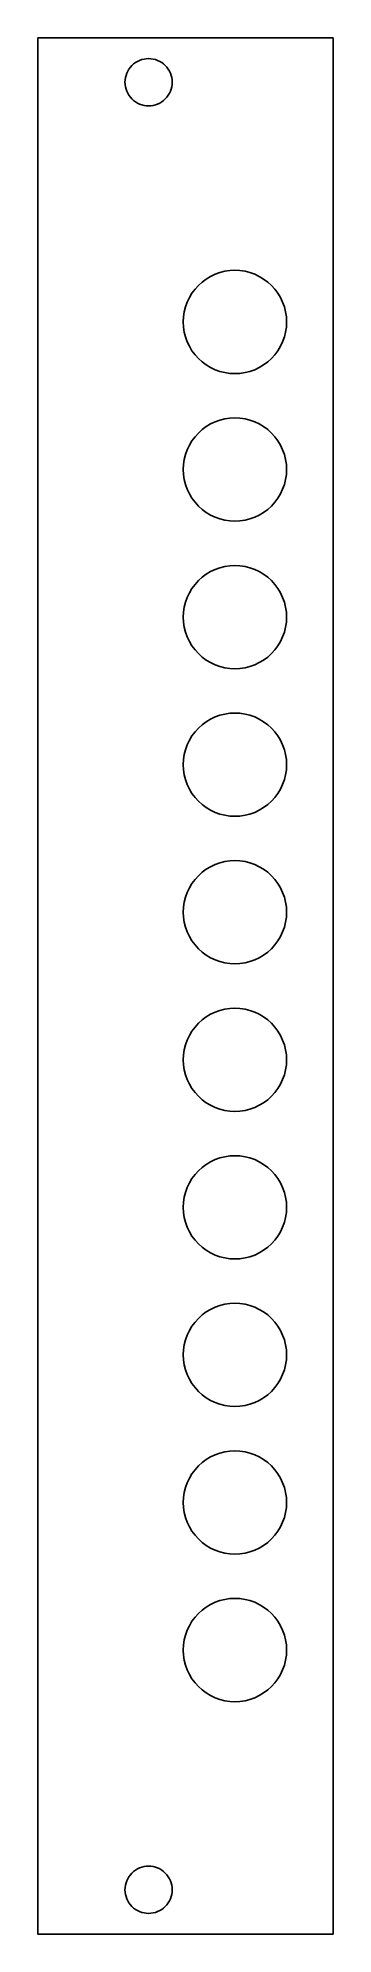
# Model space of a CAD drawing. Header units: metres. Extents: x 0 to 20, y 0 to 128.
import ezdxf

# ---------------------------------------------------------------- set-up
doc = ezdxf.new("R2010")
doc.units = ezdxf.units.M

msp = doc.modelspace()

# ---------------------------------------------------------------- linework, layer by layer
for p, q in [((20, 128.5), (0, 128.5)), ((0, 128.5), (0, 0)), ((20, 0), (20, 128.5)), ((5.93074, 125.812), (5.96889, 125.964)), ((5.96889, 125.964), (6.02179, 126.112)), ((6.02179, 126.112), (6.08891, 126.254)), ((6.08891, 126.254), (6.16965, 126.389)), ((6.16965, 126.389), (6.26317, 126.515)), ((6.26317, 126.515), (6.36862, 126.631)), ((6.36862, 126.631), (6.48497, 126.737)), ((6.48497, 126.737), (6.61108, 126.83)), ((6.61108, 126.83), (6.74576, 126.911)), ((6.74576, 126.911), (6.8877, 126.978)), ((6.8877, 126.978), (7.03554, 127.031)), ((7.03554, 127.031), (7.18785, 127.069)), ((7.18785, 127.069), (7.34317, 127.092)), ((7.34317, 127.092), (7.5, 127.1)), ((7.5, 127.1), (7.65681, 127.092)), ((7.65681, 127.092), (7.81213, 127.069)), ((7.81213, 127.069), (7.96445, 127.031)), ((7.96445, 127.031), (8.11229, 126.978)), ((8.11229, 126.978), (8.25423, 126.911)), ((8.25423, 126.911), (8.3889, 126.83)), ((8.3889, 126.83), (8.51501, 126.737)), ((8.51501, 126.737), (8.63136, 126.631)), ((8.63136, 126.631), (8.73682, 126.515)), ((8.73682, 126.515), (8.83034, 126.389)), ((8.83034, 126.389), (8.91107, 126.254)), ((8.91107, 126.254), (8.9782, 126.112)), ((8.9782, 126.112), (9.0311, 125.964)), ((9.0311, 125.964), (9.06924, 125.812)), ((5.89999, 125.5), (5.9077, 125.657)), ((5.9077, 125.343), (5.89999, 125.5)), ((5.9077, 125.657), (5.93074, 125.812)), ((5.93074, 125.188), (5.9077, 125.343)), ((5.96889, 125.036), (5.93074, 125.188)), ((6.02179, 124.888), (5.96889, 125.036)), ((6.08891, 124.746), (6.02179, 124.888)), ((6.16965, 124.611), (6.08891, 124.746)), ((8.91107, 124.746), (8.83034, 124.611)), ((8.9782, 124.888), (8.91107, 124.746)), ((9.0311, 125.036), (8.9782, 124.888)), ((9.06924, 125.188), (9.0311, 125.036)), ((9.06924, 125.812), (9.09229, 125.657)), ((9.09229, 125.343), (9.06924, 125.188)), ((9.09229, 125.657), (9.09999, 125.5)), ((9.09999, 125.5), (9.09229, 125.343)), ((6.26317, 124.485), (6.16965, 124.611)), ((6.36862, 124.369), (6.26317, 124.485)), ((6.48497, 124.263), (6.36862, 124.369)), ((6.61108, 124.17), (6.48497, 124.263)), ((6.74576, 124.089), (6.61108, 124.17)), ((6.8877, 124.022), (6.74576, 124.089)), ((7.03554, 123.969), (6.8877, 124.022)), ((7.18785, 123.931), (7.03554, 123.969)), ((7.34317, 123.908), (7.18785, 123.931)), ((7.5, 123.9), (7.34317, 123.908)), ((7.65681, 123.908), (7.5, 123.9)), ((7.81213, 123.931), (7.65681, 123.908)), ((7.96445, 123.969), (7.81213, 123.931)), ((8.11229, 124.022), (7.96445, 123.969)), ((8.25423, 124.089), (8.11229, 124.022)), ((8.3889, 124.17), (8.25423, 124.089)), ((8.51501, 124.263), (8.3889, 124.17)), ((8.63136, 124.369), (8.51501, 124.263)), ((8.73682, 124.485), (8.63136, 124.369)), ((8.83034, 124.611), (8.73682, 124.485)), ((10.8751, 111.725), (11.1296, 111.956)), ((11.1296, 111.956), (11.4055, 112.16)), ((11.4055, 112.16), (11.7001, 112.337)), ((11.7001, 112.337), (12.0106, 112.484)), ((12.0106, 112.484), (12.334, 112.599)), ((12.334, 112.599), (12.6672, 112.683)), ((12.6672, 112.683), (13.0069, 112.733)), ((13.0069, 112.733), (13.35, 112.75)), ((13.35, 112.75), (13.693, 112.733)), ((13.693, 112.733), (14.0328, 112.683)), ((14.0328, 112.683), (14.366, 112.599)), ((14.366, 112.599), (14.6894, 112.484)), ((14.6894, 112.484), (14.9999, 112.337)), ((14.9999, 112.337), (15.2945, 112.16)), ((15.2945, 112.16), (15.5704, 111.956)), ((15.5704, 111.956), (15.8249, 111.725)), ((10.0007, 110.266), (10.1164, 110.589)), ((10.1164, 110.589), (10.2633, 110.9)), ((10.2633, 110.9), (10.4398, 111.194)), ((10.4398, 111.194), (10.6445, 111.47)), ((10.6445, 111.47), (10.8751, 111.725)), ((15.8249, 111.725), (16.0555, 111.47)), ((16.0555, 111.47), (16.2601, 111.194)), ((16.2601, 111.194), (16.4367, 110.9)), ((16.4367, 110.9), (16.5836, 110.589)), ((16.5836, 110.589), (16.6993, 110.266)), ((9.84999, 109.25), (9.86685, 109.593)), ((9.86685, 108.907), (9.84999, 109.25)), ((9.86685, 109.593), (9.91725, 109.933)), ((9.91725, 109.933), (10.0007, 110.266)), ((16.6993, 110.266), (16.7827, 109.933)), ((16.7827, 109.933), (16.8331, 109.593)), ((16.8331, 109.593), (16.85, 109.25)), ((16.85, 109.25), (16.8331, 108.907)), ((9.91725, 108.567), (9.86685, 108.907)), ((10.0007, 108.234), (9.91725, 108.567)), ((10.1164, 107.911), (10.0007, 108.234)), ((16.6993, 108.234), (16.5836, 107.911)), ((16.7827, 108.567), (16.6993, 108.234)), ((16.8331, 108.907), (16.7827, 108.567)), ((10.2633, 107.6), (10.1164, 107.911)), ((10.4398, 107.305), (10.2633, 107.6)), ((10.6445, 107.03), (10.4398, 107.305)), ((10.8751, 106.775), (10.6445, 107.03)), ((11.1296, 106.544), (10.8751, 106.775)), ((15.8249, 106.775), (15.5704, 106.544)), ((16.0555, 107.03), (15.8249, 106.775)), ((16.2601, 107.305), (16.0555, 107.03)), ((16.4367, 107.6), (16.2601, 107.305)), ((16.5836, 107.911), (16.4367, 107.6)), ((11.4055, 106.34), (11.1296, 106.544)), ((11.7001, 106.163), (11.4055, 106.34)), ((12.0106, 106.016), (11.7001, 106.163)), ((12.334, 105.901), (12.0106, 106.016)), ((12.6672, 105.817), (12.334, 105.901)), ((13.0069, 105.767), (12.6672, 105.817)), ((13.35, 105.75), (13.0069, 105.767)), ((13.693, 105.767), (13.35, 105.75)), ((14.0328, 105.817), (13.693, 105.767)), ((14.366, 105.901), (14.0328, 105.817)), ((14.6894, 106.016), (14.366, 105.901)), ((14.9999, 106.163), (14.6894, 106.016)), ((15.2945, 106.34), (14.9999, 106.163)), ((15.5704, 106.544), (15.2945, 106.34)), ((10.6445, 101.47), (10.8751, 101.725)), ((10.8751, 101.725), (11.1296, 101.956)), ((11.1296, 101.956), (11.4055, 102.16)), ((11.4055, 102.16), (11.7001, 102.337)), ((11.7001, 102.337), (12.0106, 102.484)), ((12.0106, 102.484), (12.334, 102.599)), ((12.334, 102.599), (12.6672, 102.683)), ((12.6672, 102.683), (13.0069, 102.733)), ((13.0069, 102.733), (13.35, 102.75)), ((13.35, 102.75), (13.693, 102.733)), ((13.693, 102.733), (14.0328, 102.683)), ((14.0328, 102.683), (14.366, 102.599)), ((14.366, 102.599), (14.6894, 102.484)), ((14.6894, 102.484), (14.9999, 102.337)), ((14.9999, 102.337), (15.2945, 102.16)), ((15.2945, 102.16), (15.5704, 101.956)), ((15.5704, 101.956), (15.8249, 101.725)), ((15.8249, 101.725), (16.0555, 101.47)), ((9.91725, 99.9328), (10.0007, 100.266)), ((10.0007, 100.266), (10.1164, 100.589)), ((10.1164, 100.589), (10.2633, 100.9)), ((10.2633, 100.9), (10.4398, 101.194)), ((10.4398, 101.194), (10.6445, 101.47)), ((16.0555, 101.47), (16.2601, 101.194)), ((16.2601, 101.194), (16.4367, 100.9)), ((16.4367, 100.9), (16.5836, 100.589)), ((16.5836, 100.589), (16.6993, 100.266)), ((16.6993, 100.266), (16.7827, 99.9328)), ((9.84999, 99.25), (9.86685, 99.593)), ((9.86685, 98.9069), (9.84999, 99.25)), ((9.86685, 99.593), (9.91725, 99.9328)), ((16.7827, 99.9328), (16.8331, 99.593)), ((16.8331, 99.593), (16.85, 99.25)), ((16.85, 99.25), (16.8331, 98.9069)), ((9.91725, 98.5672), (9.86685, 98.9069)), ((10.0007, 98.234), (9.91725, 98.5672)), ((10.1164, 97.9106), (10.0007, 98.234)), ((10.2633, 97.6001), (10.1164, 97.9106)), ((16.5836, 97.9106), (16.4367, 97.6001)), ((16.6993, 98.234), (16.5836, 97.9106)), ((16.7827, 98.5672), (16.6993, 98.234)), ((16.8331, 98.9069), (16.7827, 98.5672)), ((10.4398, 97.3055), (10.2633, 97.6001)), ((10.6445, 97.0296), (10.4398, 97.3055)), ((10.8751, 96.7751), (10.6445, 97.0296)), ((11.1296, 96.5444), (10.8751, 96.7751)), ((11.4055, 96.3398), (11.1296, 96.5444)), ((15.5704, 96.5444), (15.2945, 96.3398)), ((15.8249, 96.7751), (15.5704, 96.5444)), ((16.0555, 97.0296), (15.8249, 96.7751)), ((16.2601, 97.3055), (16.0555, 97.0296)), ((16.4367, 97.6001), (16.2601, 97.3055)), ((11.7001, 96.1633), (11.4055, 96.3398)), ((12.0106, 96.0164), (11.7001, 96.1633)), ((12.334, 95.9007), (12.0106, 96.0164)), ((12.6672, 95.8172), (12.334, 95.9007)), ((13.0069, 95.7668), (12.6672, 95.8172)), ((13.35, 95.75), (13.0069, 95.7668)), ((13.693, 95.7668), (13.35, 95.75)), ((14.0328, 95.8172), (13.693, 95.7668)), ((14.366, 95.9007), (14.0328, 95.8172)), ((14.6894, 96.0164), (14.366, 95.9007)), ((14.9999, 96.1633), (14.6894, 96.0164)), ((15.2945, 96.3398), (14.9999, 96.1633)), ((12.0106, 92.4836), (12.334, 92.5993)), ((12.334, 92.5993), (12.6672, 92.6827)), ((12.6672, 92.6827), (13.0069, 92.7331)), ((13.0069, 92.7331), (13.35, 92.75)), ((13.35, 92.75), (13.693, 92.7331)), ((13.693, 92.7331), (14.0328, 92.6827)), ((14.0328, 92.6827), (14.366, 92.5993)), ((14.366, 92.5993), (14.6894, 92.4836)), ((10.4398, 91.1945), (10.6445, 91.4704)), ((10.6445, 91.4704), (10.8751, 91.7249)), ((10.8751, 91.7249), (11.1296, 91.9555)), ((11.1296, 91.9555), (11.4055, 92.1601)), ((11.4055, 92.1601), (11.7001, 92.3367)), ((11.7001, 92.3367), (12.0106, 92.4836)), ((14.6894, 92.4836), (14.9999, 92.3367)), ((14.9999, 92.3367), (15.2945, 92.1601)), ((15.2945, 92.1601), (15.5704, 91.9555)), ((15.5704, 91.9555), (15.8249, 91.7249)), ((15.8249, 91.7249), (16.0555, 91.4704)), ((16.0555, 91.4704), (16.2601, 91.1945)), ((9.91725, 89.9328), (10.0007, 90.266)), ((10.0007, 90.266), (10.1164, 90.5894)), ((10.1164, 90.5894), (10.2633, 90.8999)), ((10.2633, 90.8999), (10.4398, 91.1945)), ((16.2601, 91.1945), (16.4367, 90.8999)), ((16.4367, 90.8999), (16.5836, 90.5894)), ((16.5836, 90.5894), (16.6993, 90.266)), ((16.6993, 90.266), (16.7827, 89.9328)), ((9.84999, 89.25), (9.86685, 89.593)), ((9.86685, 88.9069), (9.84999, 89.25)), ((9.86685, 89.593), (9.91725, 89.9328)), ((9.91725, 88.5672), (9.86685, 88.9069)), ((16.7827, 89.9328), (16.8331, 89.593)), ((16.8331, 88.9069), (16.7827, 88.5672)), ((16.8331, 89.593), (16.85, 89.25)), ((16.85, 89.25), (16.8331, 88.9069)), ((10.0007, 88.234), (9.91725, 88.5672)), ((10.1164, 87.9106), (10.0007, 88.234)), ((10.2633, 87.6001), (10.1164, 87.9106)), ((10.4398, 87.3055), (10.2633, 87.6001)), ((16.4367, 87.6001), (16.2601, 87.3055)), ((16.5836, 87.9106), (16.4367, 87.6001)), ((16.6993, 88.234), (16.5836, 87.9106)), ((16.7827, 88.5672), (16.6993, 88.234)), ((10.6445, 87.0296), (10.4398, 87.3055)), ((10.8751, 86.7751), (10.6445, 87.0296)), ((11.1296, 86.5444), (10.8751, 86.7751)), ((11.4055, 86.3398), (11.1296, 86.5444)), ((11.7001, 86.1633), (11.4055, 86.3398)), ((12.0106, 86.0164), (11.7001, 86.1633)), ((14.9999, 86.1633), (14.6894, 86.0164)), ((15.2945, 86.3398), (14.9999, 86.1633)), ((15.5704, 86.5444), (15.2945, 86.3398)), ((15.8249, 86.7751), (15.5704, 86.5444)), ((16.0555, 87.0296), (15.8249, 86.7751)), ((16.2601, 87.3055), (16.0555, 87.0296)), ((12.334, 85.9007), (12.0106, 86.0164)), ((12.6672, 85.8172), (12.334, 85.9007)), ((13.0069, 85.7668), (12.6672, 85.8172)), ((13.35, 85.75), (13.0069, 85.7668)), ((13.693, 85.7668), (13.35, 85.75)), ((14.0328, 85.8172), (13.693, 85.7668)), ((14.366, 85.9007), (14.0328, 85.8172)), ((14.6894, 86.0164), (14.366, 85.9007)), ((11.4055, 82.1601), (11.7001, 82.3367)), ((11.7001, 82.3367), (12.0106, 82.4836)), ((12.0106, 82.4836), (12.334, 82.5993)), ((12.334, 82.5993), (12.6672, 82.6827)), ((12.6672, 82.6827), (13.0069, 82.7331)), ((13.0069, 82.7331), (13.35, 82.75)), ((13.35, 82.75), (13.693, 82.7331)), ((13.693, 82.7331), (14.0328, 82.6827)), ((14.0328, 82.6827), (14.366, 82.5993)), ((14.366, 82.5993), (14.6894, 82.4836)), ((14.6894, 82.4836), (14.9999, 82.3367)), ((14.9999, 82.3367), (15.2945, 82.1601)), ((10.2633, 80.8999), (10.4398, 81.1945)), ((10.4398, 81.1945), (10.6445, 81.4704)), ((10.6445, 81.4704), (10.8751, 81.7249)), ((10.8751, 81.7249), (11.1296, 81.9555)), ((11.1296, 81.9555), (11.4055, 82.1601)), ((15.2945, 82.1601), (15.5704, 81.9555)), ((15.5704, 81.9555), (15.8249, 81.7249)), ((15.8249, 81.7249), (16.0555, 81.4704)), ((16.0555, 81.4704), (16.2601, 81.1945)), ((16.2601, 81.1945), (16.4367, 80.8999)), ((9.86685, 79.593), (9.91725, 79.9328)), ((9.91725, 79.9328), (10.0007, 80.266)), ((10.0007, 80.266), (10.1164, 80.5894)), ((10.1164, 80.5894), (10.2633, 80.8999)), ((16.4367, 80.8999), (16.5836, 80.5894)), ((16.5836, 80.5894), (16.6993, 80.266)), ((16.6993, 80.266), (16.7827, 79.9328)), ((16.7827, 79.9328), (16.8331, 79.593)), ((9.84999, 79.25), (9.86685, 79.593)), ((9.86685, 78.9069), (9.84999, 79.25)), ((9.91725, 78.5672), (9.86685, 78.9069)), ((10.0007, 78.234), (9.91725, 78.5672)), ((16.7827, 78.5672), (16.6993, 78.234)), ((16.8331, 78.9069), (16.7827, 78.5672)), ((16.8331, 79.593), (16.85, 79.25)), ((16.85, 79.25), (16.8331, 78.9069)), ((10.1164, 77.9106), (10.0007, 78.234)), ((10.2633, 77.6001), (10.1164, 77.9106)), ((10.4398, 77.3055), (10.2633, 77.6001)), ((10.6445, 77.0296), (10.4398, 77.3055)), ((16.2601, 77.3055), (16.0555, 77.0296)), ((16.4367, 77.6001), (16.2601, 77.3055)), ((16.5836, 77.9106), (16.4367, 77.6001)), ((16.6993, 78.234), (16.5836, 77.9106)), ((10.8751, 76.7751), (10.6445, 77.0296)), ((11.1296, 76.5444), (10.8751, 76.7751)), ((11.4055, 76.3398), (11.1296, 76.5444)), ((11.7001, 76.1633), (11.4055, 76.3398)), ((12.0106, 76.0164), (11.7001, 76.1633)), ((12.334, 75.9007), (12.0106, 76.0164)), ((12.6672, 75.8172), (12.334, 75.9007)), ((13.0069, 75.7668), (12.6672, 75.8172)), ((14.0328, 75.8172), (13.693, 75.7668)), ((14.366, 75.9007), (14.0328, 75.8172)), ((14.6894, 76.0164), (14.366, 75.9007)), ((14.9999, 76.1633), (14.6894, 76.0164)), ((15.2945, 76.3398), (14.9999, 76.1633)), ((15.5704, 76.5444), (15.2945, 76.3398)), ((15.8249, 76.7751), (15.5704, 76.5444)), ((16.0555, 77.0296), (15.8249, 76.7751)), ((13.35, 75.75), (13.0069, 75.7668)), ((13.693, 75.7668), (13.35, 75.75)), ((11.1296, 71.9555), (11.4055, 72.1601)), ((11.4055, 72.1601), (11.7001, 72.3367)), ((11.7001, 72.3367), (12.0106, 72.4836)), ((12.0106, 72.4836), (12.334, 72.5993)), ((12.334, 72.5993), (12.6672, 72.6827)), ((12.6672, 72.6827), (13.0069, 72.7331)), ((13.0069, 72.7331), (13.35, 72.75)), ((13.35, 72.75), (13.693, 72.7331)), ((13.693, 72.7331), (14.0328, 72.6827)), ((14.0328, 72.6827), (14.366, 72.5993)), ((14.366, 72.5993), (14.6894, 72.4836)), ((14.6894, 72.4836), (14.9999, 72.3367)), ((14.9999, 72.3367), (15.2945, 72.1601)), ((15.2945, 72.1601), (15.5704, 71.9555)), ((10.1164, 70.5894), (10.2633, 70.8999)), ((10.2633, 70.8999), (10.4398, 71.1945)), ((10.4398, 71.1945), (10.6445, 71.4704)), ((10.6445, 71.4704), (10.8751, 71.7249)), ((10.8751, 71.7249), (11.1296, 71.9555)), ((15.5704, 71.9555), (15.8249, 71.7249)), ((15.8249, 71.7249), (16.0555, 71.4704)), ((16.0555, 71.4704), (16.2601, 71.1945)), ((16.2601, 71.1945), (16.4367, 70.8999)), ((16.4367, 70.8999), (16.5836, 70.5894)), ((9.84999, 69.25), (9.86685, 69.593)), ((9.86685, 69.593), (9.91725, 69.9328)), ((9.91725, 69.9328), (10.0007, 70.266)), ((10.0007, 70.266), (10.1164, 70.5894)), ((16.5836, 70.5894), (16.6993, 70.266)), ((16.6993, 70.266), (16.7827, 69.9328)), ((16.7827, 69.9328), (16.8331, 69.593)), ((16.8331, 69.593), (16.85, 69.25)), ((9.86685, 68.9069), (9.84999, 69.25)), ((9.91725, 68.5672), (9.86685, 68.9069)), ((10.0007, 68.234), (9.91725, 68.5672)), ((10.1164, 67.9106), (10.0007, 68.234)), ((16.6993, 68.234), (16.5836, 67.9106)), ((16.7827, 68.5672), (16.6993, 68.234)), ((16.8331, 68.9069), (16.7827, 68.5672)), ((16.85, 69.25), (16.8331, 68.9069)), ((10.2633, 67.6001), (10.1164, 67.9106)), ((10.4398, 67.3055), (10.2633, 67.6001)), ((10.6445, 67.0296), (10.4398, 67.3055)), ((10.8751, 66.7751), (10.6445, 67.0296)), ((16.0555, 67.0296), (15.8249, 66.7751)), ((16.2601, 67.3055), (16.0555, 67.0296)), ((16.4367, 67.6001), (16.2601, 67.3055)), ((16.5836, 67.9106), (16.4367, 67.6001)), ((11.1296, 66.5444), (10.8751, 66.7751)), ((11.4055, 66.3398), (11.1296, 66.5444)), ((11.7001, 66.1633), (11.4055, 66.3398)), ((12.0106, 66.0164), (11.7001, 66.1633)), ((12.334, 65.9007), (12.0106, 66.0164)), ((12.6672, 65.8172), (12.334, 65.9007)), ((13.0069, 65.7668), (12.6672, 65.8172)), ((13.35, 65.75), (13.0069, 65.7668)), ((13.693, 65.7668), (13.35, 65.75)), ((14.0328, 65.8172), (13.693, 65.7668)), ((14.366, 65.9007), (14.0328, 65.8172)), ((14.6894, 66.0164), (14.366, 65.9007)), ((14.9999, 66.1633), (14.6894, 66.0164)), ((15.2945, 66.3398), (14.9999, 66.1633)), ((15.5704, 66.5444), (15.2945, 66.3398)), ((15.8249, 66.7751), (15.5704, 66.5444)), ((10.6445, 61.4704), (10.8751, 61.7249)), ((10.8751, 61.7249), (11.1296, 61.9555)), ((11.1296, 61.9555), (11.4055, 62.1601)), ((11.4055, 62.1601), (11.7001, 62.3367)), ((11.7001, 62.3367), (12.0106, 62.4836)), ((12.0106, 62.4836), (12.334, 62.5993)), ((12.334, 62.5993), (12.6672, 62.6827)), ((12.6672, 62.6827), (13.0069, 62.7331)), ((13.0069, 62.7331), (13.35, 62.75)), ((13.35, 62.75), (13.693, 62.7331)), ((13.693, 62.7331), (14.0328, 62.6827)), ((14.0328, 62.6827), (14.366, 62.5993)), ((14.366, 62.5993), (14.6894, 62.4836)), ((14.6894, 62.4836), (14.9999, 62.3367)), ((14.9999, 62.3367), (15.2945, 62.1601)), ((15.2945, 62.1601), (15.5704, 61.9555)), ((15.5704, 61.9555), (15.8249, 61.7249)), ((15.8249, 61.7249), (16.0555, 61.4704)), ((10.0007, 60.266), (10.1164, 60.5894)), ((10.1164, 60.5894), (10.2633, 60.8999)), ((10.2633, 60.8999), (10.4398, 61.1945)), ((10.4398, 61.1945), (10.6445, 61.4704)), ((16.0555, 61.4704), (16.2601, 61.1945)), ((16.2601, 61.1945), (16.4367, 60.8999)), ((16.4367, 60.8999), (16.5836, 60.5894)), ((16.5836, 60.5894), (16.6993, 60.266)), ((9.84999, 59.25), (9.86685, 59.593)), ((9.86685, 58.9069), (9.84999, 59.25)), ((9.86685, 59.593), (9.91725, 59.9328)), ((9.91725, 59.9328), (10.0007, 60.266)), ((16.6993, 60.266), (16.7827, 59.9328)), ((16.7827, 59.9328), (16.8331, 59.593)), ((16.8331, 59.593), (16.85, 59.25)), ((16.85, 59.25), (16.8331, 58.9069)), ((9.91725, 58.5672), (9.86685, 58.9069)), ((10.0007, 58.234), (9.91725, 58.5672)), ((10.1164, 57.9106), (10.0007, 58.234)), ((10.2633, 57.6001), (10.1164, 57.9106)), ((16.5836, 57.9106), (16.4367, 57.6001)), ((16.6993, 58.234), (16.5836, 57.9106)), ((16.7827, 58.5672), (16.6993, 58.234)), ((16.8331, 58.9069), (16.7827, 58.5672)), ((10.4398, 57.3055), (10.2633, 57.6001)), ((10.6445, 57.0296), (10.4398, 57.3055)), ((10.8751, 56.7751), (10.6445, 57.0296)), ((11.1296, 56.5444), (10.8751, 56.7751)), ((11.4055, 56.3398), (11.1296, 56.5444)), ((15.5704, 56.5444), (15.2945, 56.3398)), ((15.8249, 56.7751), (15.5704, 56.5444)), ((16.0555, 57.0296), (15.8249, 56.7751)), ((16.2601, 57.3055), (16.0555, 57.0296)), ((16.4367, 57.6001), (16.2601, 57.3055)), ((11.7001, 56.1633), (11.4055, 56.3398)), ((12.0106, 56.0164), (11.7001, 56.1633)), ((12.334, 55.9007), (12.0106, 56.0164)), ((12.6672, 55.8172), (12.334, 55.9007)), ((13.0069, 55.7668), (12.6672, 55.8172)), ((13.35, 55.75), (13.0069, 55.7668)), ((13.693, 55.7668), (13.35, 55.75)), ((14.0328, 55.8172), (13.693, 55.7668)), ((14.366, 55.9007), (14.0328, 55.8172)), ((14.6894, 56.0164), (14.366, 55.9007)), ((14.9999, 56.1633), (14.6894, 56.0164)), ((15.2945, 56.3398), (14.9999, 56.1633)), ((12.6672, 52.6827), (13.0069, 52.7331)), ((13.0069, 52.7331), (13.35, 52.75)), ((13.35, 52.75), (13.693, 52.7331)), ((13.693, 52.7331), (14.0328, 52.6827)), ((10.4398, 51.1945), (10.6445, 51.4704)), ((10.6445, 51.4704), (10.8751, 51.7249)), ((10.8751, 51.7249), (11.1296, 51.9555)), ((11.1296, 51.9555), (11.4055, 52.1601)), ((11.4055, 52.1601), (11.7001, 52.3367)), ((11.7001, 52.3367), (12.0106, 52.4836)), ((12.0106, 52.4836), (12.334, 52.5993)), ((12.334, 52.5993), (12.6672, 52.6827)), ((14.0328, 52.6827), (14.366, 52.5993)), ((14.366, 52.5993), (14.6894, 52.4836)), ((14.6894, 52.4836), (14.9999, 52.3367)), ((14.9999, 52.3367), (15.2945, 52.1601)), ((15.2945, 52.1601), (15.5704, 51.9555)), ((15.5704, 51.9555), (15.8249, 51.7249)), ((15.8249, 51.7249), (16.0555, 51.4704)), ((16.0555, 51.4704), (16.2601, 51.1945)), ((9.91725, 49.9328), (10.0007, 50.266)), ((10.0007, 50.266), (10.1164, 50.5894)), ((10.1164, 50.5894), (10.2633, 50.8999)), ((10.2633, 50.8999), (10.4398, 51.1945)), ((16.2601, 51.1945), (16.4367, 50.8999)), ((16.4367, 50.8999), (16.5836, 50.5894)), ((16.5836, 50.5894), (16.6993, 50.266)), ((16.6993, 50.266), (16.7827, 49.9328)), ((9.84999, 49.25), (9.86685, 49.593)), ((9.86685, 48.9069), (9.84999, 49.25)), ((9.86685, 49.593), (9.91725, 49.9328)), ((9.91725, 48.5672), (9.86685, 48.9069)), ((16.7827, 49.9328), (16.8331, 49.593)), ((16.8331, 48.9069), (16.7827, 48.5672)), ((16.8331, 49.593), (16.85, 49.25)), ((16.85, 49.25), (16.8331, 48.9069)), ((10.0007, 48.234), (9.91725, 48.5672)), ((10.1164, 47.9106), (10.0007, 48.234)), ((10.2633, 47.6001), (10.1164, 47.9106)), ((10.4398, 47.3055), (10.2633, 47.6001)), ((16.4367, 47.6001), (16.2601, 47.3055)), ((16.5836, 47.9106), (16.4367, 47.6001)), ((16.6993, 48.234), (16.5836, 47.9106)), ((16.7827, 48.5672), (16.6993, 48.234)), ((10.6445, 47.0296), (10.4398, 47.3055)), ((10.8751, 46.7751), (10.6445, 47.0296)), ((11.1296, 46.5444), (10.8751, 46.7751)), ((11.4055, 46.3398), (11.1296, 46.5444)), ((11.7001, 46.1633), (11.4055, 46.3398)), ((15.2945, 46.3398), (14.9999, 46.1633)), ((15.5704, 46.5444), (15.2945, 46.3398)), ((15.8249, 46.7751), (15.5704, 46.5444)), ((16.0555, 47.0296), (15.8249, 46.7751)), ((16.2601, 47.3055), (16.0555, 47.0296)), ((12.0106, 46.0164), (11.7001, 46.1633)), ((12.334, 45.9007), (12.0106, 46.0164)), ((12.6672, 45.8172), (12.334, 45.9007)), ((13.0069, 45.7668), (12.6672, 45.8172)), ((13.35, 45.75), (13.0069, 45.7668)), ((13.693, 45.7668), (13.35, 45.75)), ((14.0328, 45.8172), (13.693, 45.7668)), ((14.366, 45.9007), (14.0328, 45.8172)), ((14.6894, 46.0164), (14.366, 45.9007)), ((14.9999, 46.1633), (14.6894, 46.0164)), ((11.7001, 42.3367), (12.0106, 42.4836)), ((12.0106, 42.4836), (12.334, 42.5993)), ((12.334, 42.5993), (12.6672, 42.6827)), ((12.6672, 42.6827), (13.0069, 42.7331)), ((13.0069, 42.7331), (13.35, 42.75)), ((13.35, 42.75), (13.693, 42.7331)), ((13.693, 42.7331), (14.0328, 42.6827)), ((14.0328, 42.6827), (14.366, 42.5993)), ((14.366, 42.5993), (14.6894, 42.4836)), ((14.6894, 42.4836), (14.9999, 42.3367)), ((10.2633, 40.8999), (10.4398, 41.1945)), ((10.4398, 41.1945), (10.6445, 41.4704)), ((10.6445, 41.4704), (10.8751, 41.7249)), ((10.8751, 41.7249), (11.1296, 41.9555)), ((11.1296, 41.9555), (11.4055, 42.1601)), ((11.4055, 42.1601), (11.7001, 42.3367)), ((14.9999, 42.3367), (15.2945, 42.1601)), ((15.2945, 42.1601), (15.5704, 41.9555)), ((15.5704, 41.9555), (15.8249, 41.7249)), ((15.8249, 41.7249), (16.0555, 41.4704)), ((16.0555, 41.4704), (16.2601, 41.1945)), ((16.2601, 41.1945), (16.4367, 40.8999)), ((9.86685, 39.593), (9.91725, 39.9328)), ((9.91725, 39.9328), (10.0007, 40.266)), ((10.0007, 40.266), (10.1164, 40.5894)), ((10.1164, 40.5894), (10.2633, 40.8999)), ((16.4367, 40.8999), (16.5836, 40.5894)), ((16.5836, 40.5894), (16.6993, 40.266)), ((16.6993, 40.266), (16.7827, 39.9328)), ((16.7827, 39.9328), (16.8331, 39.593)), ((9.84999, 39.25), (9.86685, 39.593)), ((9.86685, 38.9069), (9.84999, 39.25)), ((9.91725, 38.5672), (9.86685, 38.9069)), ((10.0007, 38.234), (9.91725, 38.5672)), ((16.7827, 38.5672), (16.6993, 38.234)), ((16.8331, 38.9069), (16.7827, 38.5672)), ((16.8331, 39.593), (16.85, 39.25)), ((16.85, 39.25), (16.8331, 38.9069)), ((10.1164, 37.9106), (10.0007, 38.234)), ((10.2633, 37.6001), (10.1164, 37.9106)), ((10.4398, 37.3055), (10.2633, 37.6001)), ((10.6445, 37.0296), (10.4398, 37.3055)), ((16.2601, 37.3055), (16.0555, 37.0296)), ((16.4367, 37.6001), (16.2601, 37.3055)), ((16.5836, 37.9106), (16.4367, 37.6001)), ((16.6993, 38.234), (16.5836, 37.9106)), ((10.8751, 36.7751), (10.6445, 37.0296)), ((11.1296, 36.5444), (10.8751, 36.7751)), ((11.4055, 36.3398), (11.1296, 36.5444)), ((11.7001, 36.1633), (11.4055, 36.3398)), ((12.0106, 36.0164), (11.7001, 36.1633)), ((12.334, 35.9007), (12.0106, 36.0164)), ((14.6894, 36.0164), (14.366, 35.9007)), ((14.9999, 36.1633), (14.6894, 36.0164)), ((15.2945, 36.3398), (14.9999, 36.1633)), ((15.5704, 36.5444), (15.2945, 36.3398)), ((15.8249, 36.7751), (15.5704, 36.5444)), ((16.0555, 37.0296), (15.8249, 36.7751)), ((12.6672, 35.8172), (12.334, 35.9007)), ((13.0069, 35.7668), (12.6672, 35.8172)), ((13.35, 35.75), (13.0069, 35.7668)), ((13.693, 35.7668), (13.35, 35.75)), ((14.0328, 35.8172), (13.693, 35.7668)), ((14.366, 35.9007), (14.0328, 35.8172)), ((11.1296, 31.9555), (11.4055, 32.1601)), ((11.4055, 32.1601), (11.7001, 32.3367)), ((11.7001, 32.3367), (12.0106, 32.4836)), ((12.0106, 32.4836), (12.334, 32.5993)), ((12.334, 32.5993), (12.6672, 32.6827)), ((12.6672, 32.6827), (13.0069, 32.7331)), ((13.0069, 32.7331), (13.35, 32.75)), ((13.35, 32.75), (13.693, 32.7331)), ((13.693, 32.7331), (14.0328, 32.6827)), ((14.0328, 32.6827), (14.366, 32.5993)), ((14.366, 32.5993), (14.6894, 32.4836)), ((14.6894, 32.4836), (14.9999, 32.3367)), ((14.9999, 32.3367), (15.2945, 32.1601)), ((15.2945, 32.1601), (15.5704, 31.9555)), ((10.1164, 30.5894), (10.2633, 30.8999)), ((10.2633, 30.8999), (10.4398, 31.1945)), ((10.4398, 31.1945), (10.6445, 31.4704)), ((10.6445, 31.4704), (10.8751, 31.7249)), ((10.8751, 31.7249), (11.1296, 31.9555)), ((15.5704, 31.9555), (15.8249, 31.7249)), ((15.8249, 31.7249), (16.0555, 31.4704)), ((16.0555, 31.4704), (16.2601, 31.1945)), ((16.2601, 31.1945), (16.4367, 30.8999)), ((16.4367, 30.8999), (16.5836, 30.5894)), ((9.84999, 29.25), (9.86685, 29.593)), ((9.86685, 29.593), (9.91725, 29.9328)), ((9.91725, 29.9328), (10.0007, 30.266)), ((10.0007, 30.266), (10.1164, 30.5894)), ((16.5836, 30.5894), (16.6993, 30.266)), ((16.6993, 30.266), (16.7827, 29.9328)), ((16.7827, 29.9328), (16.8331, 29.593)), ((16.8331, 29.593), (16.85, 29.25)), ((9.86685, 28.9069), (9.84999, 29.25)), ((9.91725, 28.5672), (9.86685, 28.9069)), ((10.0007, 28.234), (9.91725, 28.5672)), ((16.7827, 28.5672), (16.6993, 28.234)), ((16.8331, 28.9069), (16.7827, 28.5672)), ((16.85, 29.25), (16.8331, 28.9069)), ((10.1164, 27.9106), (10.0007, 28.234)), ((10.2633, 27.6001), (10.1164, 27.9106)), ((10.4398, 27.3055), (10.2633, 27.6001)), ((10.6445, 27.0296), (10.4398, 27.3055)), ((10.8751, 26.7751), (10.6445, 27.0296)), ((16.0555, 27.0296), (15.8249, 26.7751)), ((16.2601, 27.3055), (16.0555, 27.0296)), ((16.4367, 27.6001), (16.2601, 27.3055)), ((16.5836, 27.9106), (16.4367, 27.6001)), ((16.6993, 28.234), (16.5836, 27.9106)), ((11.1296, 26.5444), (10.8751, 26.7751)), ((11.4055, 26.3398), (11.1296, 26.5444)), ((11.7001, 26.1633), (11.4055, 26.3398)), ((12.0106, 26.0164), (11.7001, 26.1633)), ((12.334, 25.9007), (12.0106, 26.0164)), ((12.6672, 25.8172), (12.334, 25.9007)), ((13.0069, 25.7668), (12.6672, 25.8172)), ((13.35, 25.75), (13.0069, 25.7668)), ((13.693, 25.7668), (13.35, 25.75)), ((14.0328, 25.8172), (13.693, 25.7668)), ((14.366, 25.9007), (14.0328, 25.8172)), ((14.6894, 26.0164), (14.366, 25.9007)), ((14.9999, 26.1633), (14.6894, 26.0164)), ((15.2945, 26.3398), (14.9999, 26.1633)), ((15.5704, 26.5444), (15.2945, 26.3398)), ((15.8249, 26.7751), (15.5704, 26.5444)), ((10.8751, 21.7249), (11.1296, 21.9555)), ((11.1296, 21.9555), (11.4055, 22.1601)), ((11.4055, 22.1601), (11.7001, 22.3367)), ((11.7001, 22.3367), (12.0106, 22.4836)), ((12.0106, 22.4836), (12.334, 22.5993)), ((12.334, 22.5993), (12.6672, 22.6827)), ((12.6672, 22.6827), (13.0069, 22.7331)), ((13.0069, 22.7331), (13.35, 22.75)), ((13.35, 22.75), (13.693, 22.7331)), ((13.693, 22.7331), (14.0328, 22.6827)), ((14.0328, 22.6827), (14.366, 22.5993)), ((14.366, 22.5993), (14.6894, 22.4836)), ((14.6894, 22.4836), (14.9999, 22.3367)), ((14.9999, 22.3367), (15.2945, 22.1601)), ((15.2945, 22.1601), (15.5704, 21.9555)), ((15.5704, 21.9555), (15.8249, 21.7249)), ((10.0007, 20.266), (10.1164, 20.5894)), ((10.1164, 20.5894), (10.2633, 20.8999)), ((10.2633, 20.8999), (10.4398, 21.1945)), ((10.4398, 21.1945), (10.6445, 21.4704)), ((10.6445, 21.4704), (10.8751, 21.7249)), ((15.8249, 21.7249), (16.0555, 21.4704)), ((16.0555, 21.4704), (16.2601, 21.1945)), ((16.2601, 21.1945), (16.4367, 20.8999)), ((16.4367, 20.8999), (16.5836, 20.5894)), ((16.5836, 20.5894), (16.6993, 20.266)), ((9.84999, 19.25), (9.86685, 19.593)), ((9.86685, 19.593), (9.91725, 19.9328)), ((9.91725, 19.9328), (10.0007, 20.266)), ((16.6993, 20.266), (16.7827, 19.9328)), ((16.7827, 19.9328), (16.8331, 19.593)), ((16.8331, 19.593), (16.85, 19.25)), ((9.86685, 18.9069), (9.84999, 19.25)), ((9.91725, 18.5672), (9.86685, 18.9069)), ((10.0007, 18.234), (9.91725, 18.5672)), ((10.1164, 17.9106), (10.0007, 18.234)), ((16.6993, 18.234), (16.5836, 17.9106)), ((16.7827, 18.5672), (16.6993, 18.234)), ((16.8331, 18.9069), (16.7827, 18.5672)), ((16.85, 19.25), (16.8331, 18.9069)), ((10.2633, 17.6001), (10.1164, 17.9106)), ((10.4398, 17.3055), (10.2633, 17.6001)), ((10.6445, 17.0296), (10.4398, 17.3055)), ((10.8751, 16.7751), (10.6445, 17.0296)), ((11.1296, 16.5444), (10.8751, 16.7751)), ((15.8249, 16.7751), (15.5704, 16.5444)), ((16.0555, 17.0296), (15.8249, 16.7751)), ((16.2601, 17.3055), (16.0555, 17.0296)), ((16.4367, 17.6001), (16.2601, 17.3055)), ((16.5836, 17.9106), (16.4367, 17.6001)), ((11.4055, 16.3398), (11.1296, 16.5444)), ((11.7001, 16.1633), (11.4055, 16.3398)), ((12.0106, 16.0164), (11.7001, 16.1633)), ((12.334, 15.9007), (12.0106, 16.0164)), ((12.6672, 15.8172), (12.334, 15.9007)), ((13.0069, 15.7668), (12.6672, 15.8172)), ((13.35, 15.75), (13.0069, 15.7668)), ((13.693, 15.7668), (13.35, 15.75)), ((14.0328, 15.8172), (13.693, 15.7668)), ((14.366, 15.9007), (14.0328, 15.8172)), ((14.6894, 16.0164), (14.366, 15.9007)), ((14.9999, 16.1633), (14.6894, 16.0164)), ((15.2945, 16.3398), (14.9999, 16.1633)), ((15.5704, 16.5444), (15.2945, 16.3398)), ((6.08891, 3.75423), (6.16965, 3.8889)), ((6.16965, 3.8889), (6.26317, 4.01501)), ((6.26317, 4.01501), (6.36862, 4.13136)), ((6.36862, 4.13136), (6.48497, 4.23682)), ((6.48497, 4.23682), (6.61108, 4.33034)), ((6.61108, 4.33034), (6.74576, 4.41107)), ((6.74576, 4.41107), (6.8877, 4.4782)), ((6.8877, 4.4782), (7.03554, 4.5311)), ((7.03554, 4.5311), (7.18785, 4.56924)), ((7.18785, 4.56924), (7.34317, 4.59229)), ((7.34317, 4.59229), (7.5, 4.59999)), ((7.5, 4.59999), (7.65681, 4.59229)), ((7.65681, 4.59229), (7.81213, 4.56924)), ((7.81213, 4.56924), (7.96445, 4.5311)), ((7.96445, 4.5311), (8.11229, 4.4782)), ((8.11229, 4.4782), (8.25423, 4.41107)), ((8.25423, 4.41107), (8.3889, 4.33034)), ((8.3889, 4.33034), (8.51501, 4.23682)), ((8.51501, 4.23682), (8.63136, 4.13136)), ((8.63136, 4.13136), (8.73682, 4.01501)), ((8.73682, 4.01501), (8.83034, 3.8889)), ((8.83034, 3.8889), (8.91107, 3.75423)), ((5.89999, 3), (5.9077, 3.15681)), ((5.9077, 2.84317), (5.89999, 3)), ((5.9077, 3.15681), (5.93074, 3.31213)), ((5.93074, 2.68785), (5.9077, 2.84317)), ((5.93074, 3.31213), (5.96889, 3.46445)), ((5.96889, 2.53554), (5.93074, 2.68785)), ((5.96889, 3.46445), (6.02179, 3.61229)), ((6.02179, 3.61229), (6.08891, 3.75423)), ((8.91107, 3.75423), (8.9782, 3.61229)), ((8.9782, 3.61229), (9.0311, 3.46445)), ((9.0311, 3.46445), (9.06924, 3.31213)), ((9.06924, 2.68785), (9.0311, 2.53554)), ((9.06924, 3.31213), (9.09229, 3.15681)), ((9.09229, 2.84317), (9.06924, 2.68785)), ((9.09229, 3.15681), (9.09999, 3)), ((9.09999, 3), (9.09229, 2.84317)), ((6.02179, 2.3877), (5.96889, 2.53554)), ((6.08891, 2.24576), (6.02179, 2.3877)), ((6.16965, 2.11108), (6.08891, 2.24576)), ((6.26317, 1.98497), (6.16965, 2.11108)), ((6.36862, 1.86862), (6.26317, 1.98497)), ((6.48497, 1.76317), (6.36862, 1.86862)), ((6.61108, 1.66965), (6.48497, 1.76317)), ((6.74576, 1.58891), (6.61108, 1.66965)), ((6.8877, 1.52179), (6.74576, 1.58891)), ((7.03554, 1.46889), (6.8877, 1.52179)), ((7.18785, 1.43074), (7.03554, 1.46889)), ((7.34317, 1.4077), (7.18785, 1.43074)), ((7.5, 1.39999), (7.34317, 1.4077)), ((7.65681, 1.4077), (7.5, 1.39999)), ((7.81213, 1.43074), (7.65681, 1.4077)), ((7.96445, 1.46889), (7.81213, 1.43074)), ((8.11229, 1.52179), (7.96445, 1.46889)), ((8.25423, 1.58891), (8.11229, 1.52179)), ((8.3889, 1.66965), (8.25423, 1.58891)), ((8.51501, 1.76317), (8.3889, 1.66965)), ((8.63136, 1.86862), (8.51501, 1.76317)), ((8.73682, 1.98497), (8.63136, 1.86862)), ((8.83034, 2.11108), (8.73682, 1.98497)), ((8.91107, 2.24576), (8.83034, 2.11108)), ((8.9782, 2.3877), (8.91107, 2.24576)), ((9.0311, 2.53554), (8.9782, 2.3877)), ((0, 0), (20, 0))]:
    msp.add_line(p, q)

doc.saveas('drawing.dxf')
